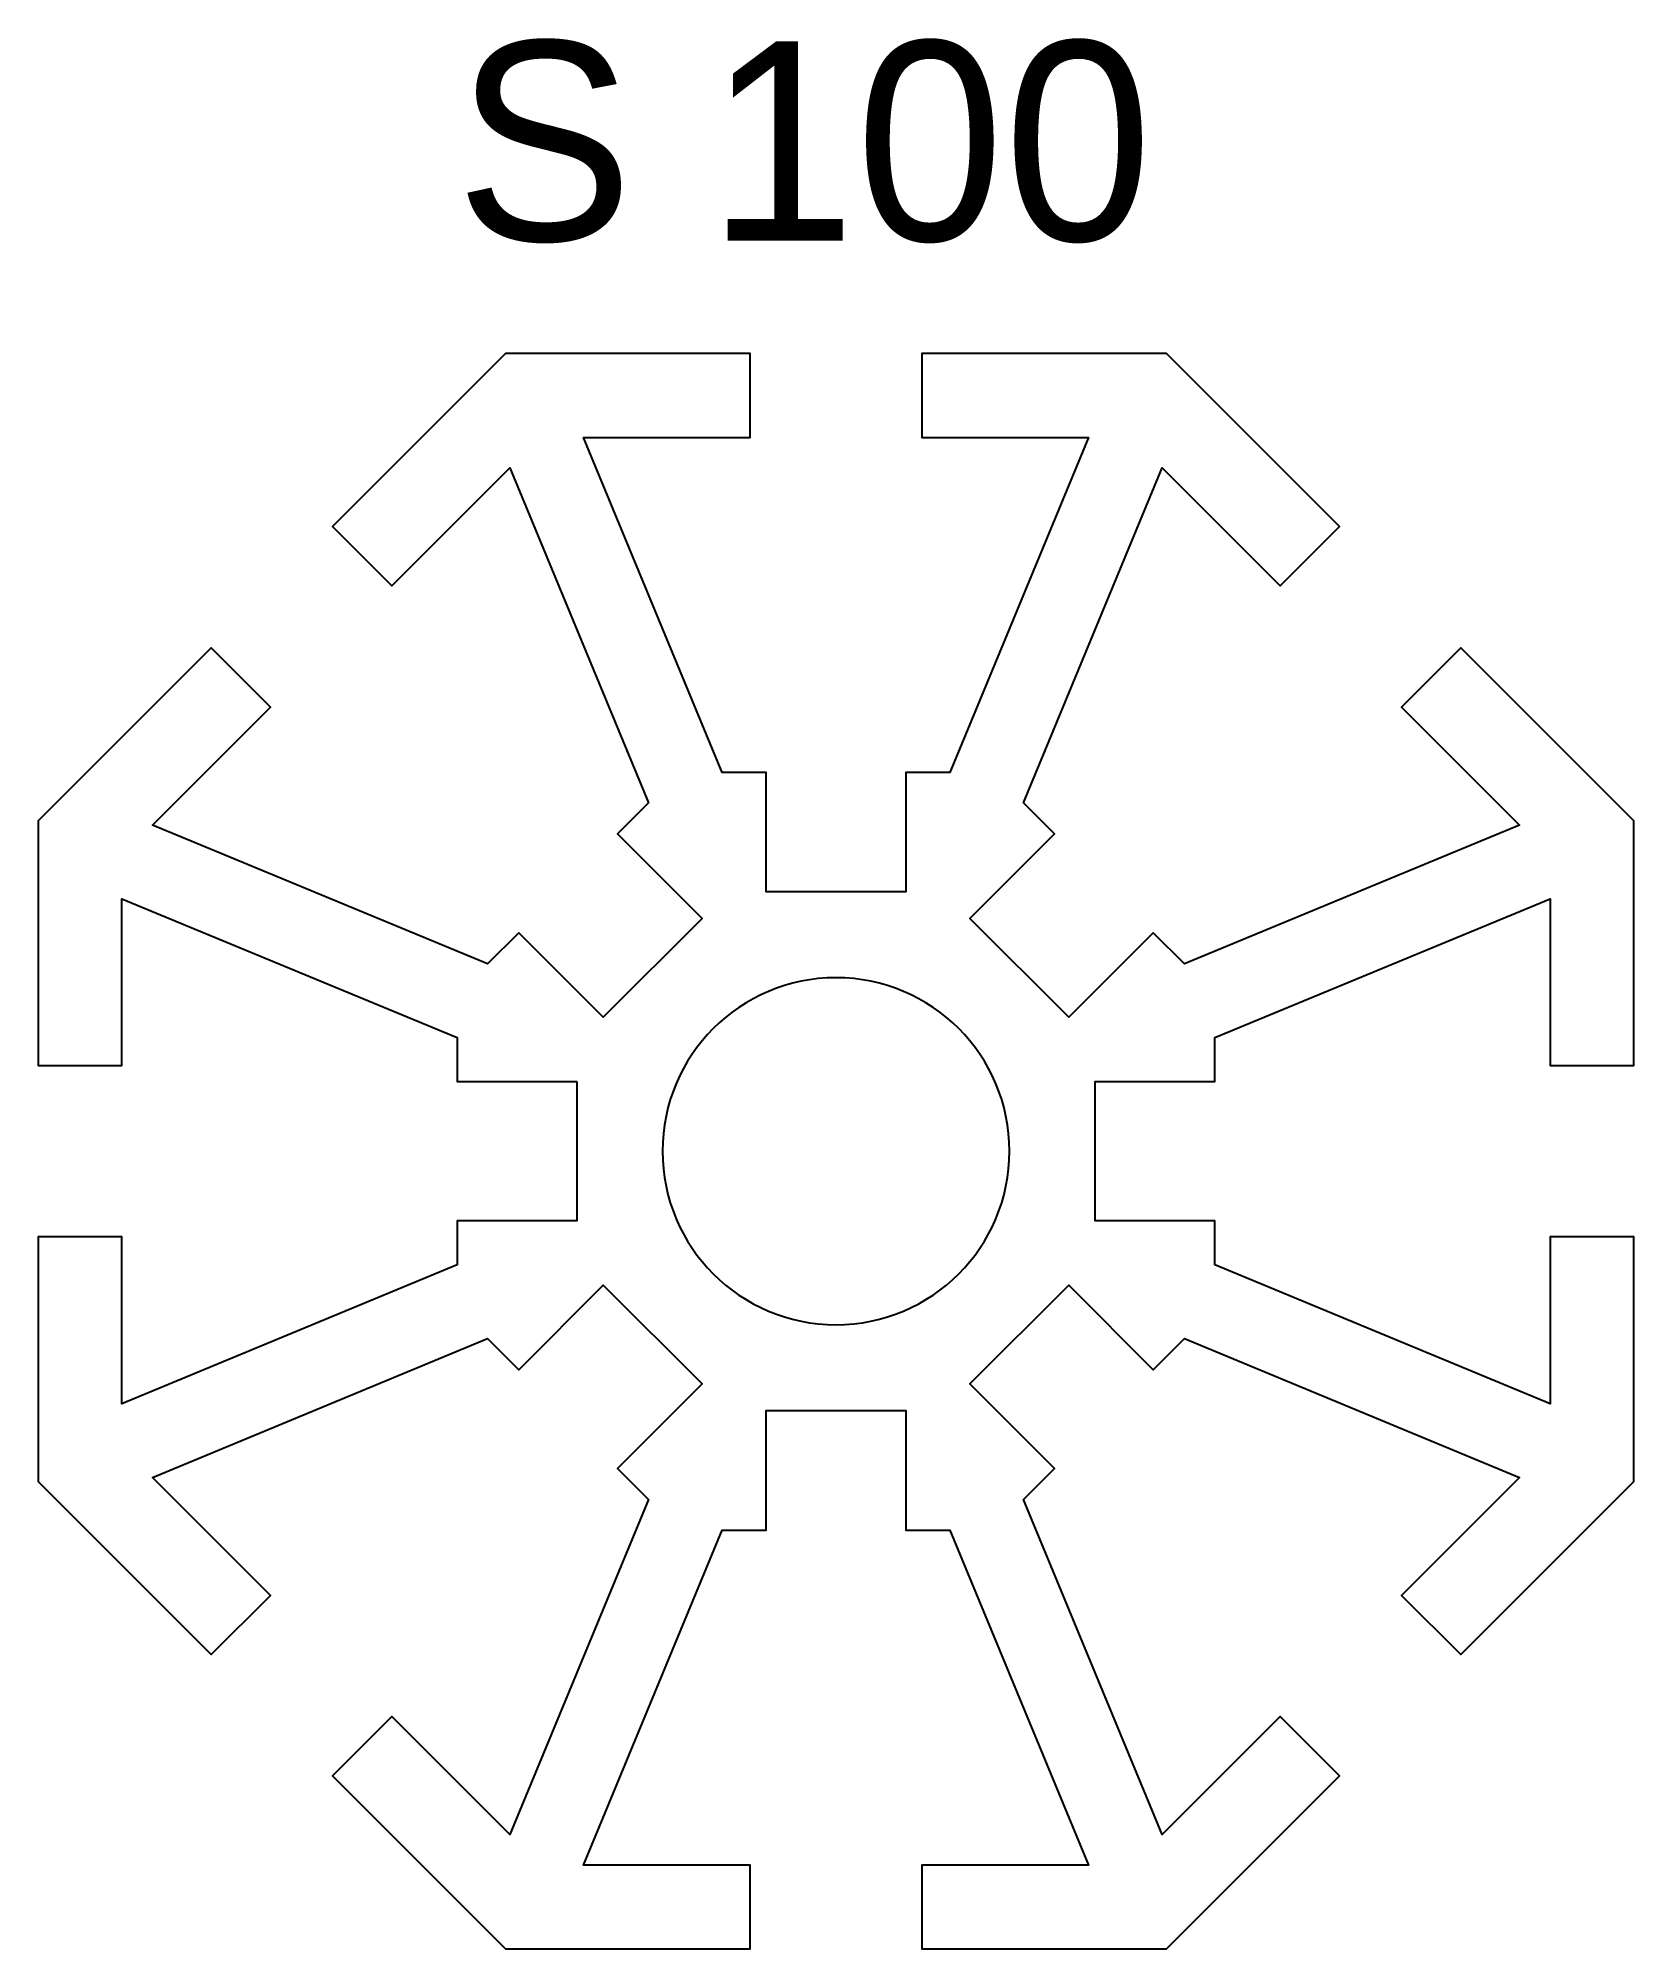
# Model space of a CAD drawing. Header units: millimetres. Extents: x -20 to 20, y -20 to 27.9.
import ezdxf

# ---------------------------------------------------------------- set-up
doc = ezdxf.new("R2010")
doc.units = ezdxf.units.MM
doc.header["$LTSCALE"] = 0.0125
doc.layers.add('Profil', color=7, linetype='Continuous')
doc.layers.add('Text_erfasst', color=3, linetype='Continuous')
doc.styles.add('gs25', font='gsimplex.shx', dxfattribs={"height": 25})

msp = doc.modelspace()

# ---------------------------------------------------------------- linework, layer by layer
at = {"layer": 'Profil'}
msp.add_lwpolyline([(-6.5, 1.75), (-6.5, -1.75), (-9.5, -1.75), (-9.5, -2.853), (-17.9, -6.332), (-17.9, -2.15), (-20, -2.15), (-20, -8.284), (-15.662, -12.622), (-14.177, -11.137), (-17.135, -8.18), (-8.735, -4.7), (-7.955, -5.48), (-5.834, -3.359), (-3.359, -5.834), (-5.48, -7.955), (-4.7, -8.735), (-8.18, -17.135), (-11.137, -14.177), (-12.622, -15.662), (-8.284, -20), (-2.15, -20), (-2.15, -17.9), (-6.332, -17.9), (-2.853, -9.5), (-1.75, -9.5), (-1.75, -6.5), (1.75, -6.5), (1.75, -9.5), (2.853, -9.5), (6.332, -17.9), (2.15, -17.9), (2.15, -20), (8.284, -20), (12.622, -15.662), (11.137, -14.177), (8.18, -17.135), (4.7, -8.735), (5.48, -7.955), (3.359, -5.834), (5.834, -3.359), (7.955, -5.48), (8.735, -4.7), (17.135, -8.18), (14.177, -11.137), (15.662, -12.622), (20, -8.284), (20, -2.15), (17.9, -2.15), (17.9, -6.332), (9.5, -2.853), (9.5, -1.75), (6.5, -1.75), (6.5, 1.75), (9.5, 1.75), (9.5, 2.853), (17.9, 6.332), (17.9, 2.15), (20, 2.15), (20, 8.284), (15.662, 12.622), (14.177, 11.137), (17.135, 8.18), (8.735, 4.7), (7.955, 5.48), (5.834, 3.359), (3.359, 5.834), (5.48, 7.955), (4.7, 8.735), (8.18, 17.135), (11.137, 14.177), (12.622, 15.662), (8.284, 20), (2.15, 20), (2.15, 17.9), (6.332, 17.9), (2.853, 9.5), (1.75, 9.5), (1.75, 6.5), (-1.75, 6.5), (-1.75, 9.5), (-2.853, 9.5), (-6.332, 17.9), (-2.15, 17.9), (-2.15, 20), (-8.284, 20), (-12.622, 15.662), (-11.137, 14.177), (-8.18, 17.135), (-4.7, 8.735), (-5.48, 7.955), (-3.359, 5.834), (-5.834, 3.359), (-7.955, 5.48), (-8.735, 4.7), (-17.135, 8.18), (-14.177, 11.137), (-15.662, 12.622), (-20, 8.284), (-20, 2.15), (-17.9, 2.15), (-17.9, 6.332), (-9.5, 2.853), (-9.5, 1.75)], close=True, dxfattribs=at)
msp.add_lwpolyline([(-4.35, 0, 1), (4.35, 0, 1)], format="xyb", close=True, dxfattribs=at)

# ---------------------------------------------------------------- texts
at = {"layer": 'Text_erfasst', "style": 'gs25'}
msp.add_text('S 100', height=5, dxfattribs=at).set_placement((-9.543, 22.835))

doc.saveas('drawing.dxf')
